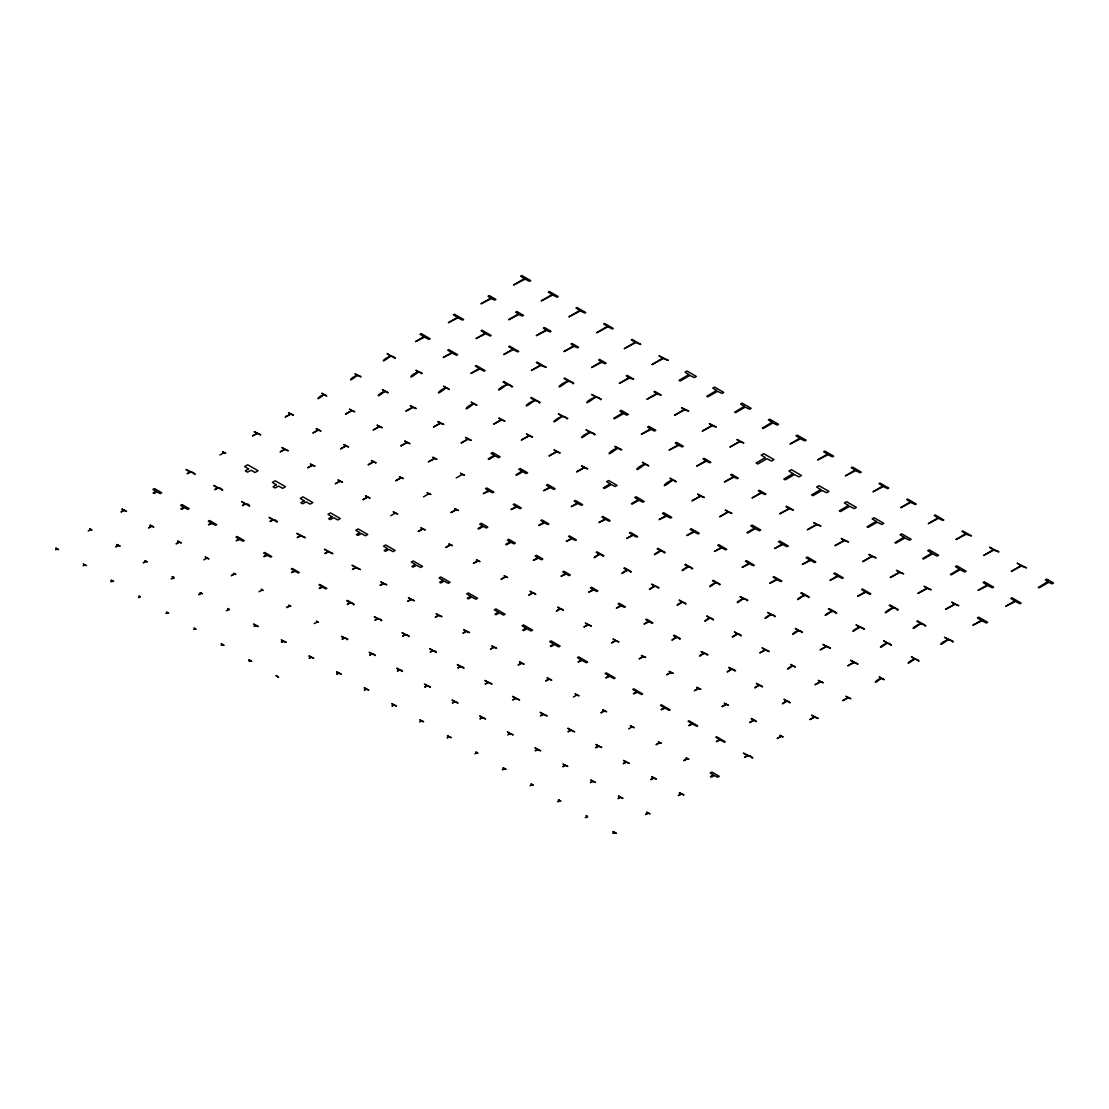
<?xml version="1.0" encoding="UTF-8"?>
<svg xmlns="http://www.w3.org/2000/svg" width="1109" height="1109" viewBox="0 0 1109 1109"><rect width="100%" height="100%" fill="white"/><g stroke="black" fill="none" stroke-linecap="round" stroke-linejoin="round"><path stroke-width="1.5" d="M90.522 529.548C95.305 531.571 86.752 526.983 90.578 529.423M118.192 545.434L115.696 546.889L118.4 545.517L120.16 546.21L116.792 544.505L118.206 545.351M223.782 452.597L222.493 451.682L225.723 453.331L223.963 452.694L219.929 454.995M249.941 660.548L248.749 659.744L251.701 661.227L248.998 661.269M476.607 752.761C480.918 754.536 473.252 750.46 476.662 752.637M504.276 768.634L502.322 769.771L504.47 768.717L506.078 769.355L503.001 767.788L504.29 768.551M587.118 816.418C583.071 814.713 591.485 816.737 585.261 817.624M90.55 529.534L88.221 531.045M394.984 513.037L393.196 511.803L397.701 514.008L395.261 513.148L390.728 515.754M476.634 752.734L474.846 753.926M576.652 694.969L575.058 693.832L579.078 695.828L576.888 695.052L573.395 697.048M461.982 474.361L460.401 473.169L464.546 475.248L462.217 474.486L456.215 477.951M56.906 548.955C62.159 551.339 52.622 546.224 56.919 548.816M84.534 564.883L83.161 565.673L84.936 564.952M112.078 580.825L110.706 581.615L113.631 581.31L111.177 580.146L112.106 580.686M173.337 577.332C167.958 575.474 179.478 577.928 171.036 578.815M206.718 558.063L205.165 556.968L208.949 558.922L206.926 558.104L203.848 559.865M167.473 612.722L165.976 613.471L167.722 612.736M228.579 609.188C224.739 607.566 233.597 609.59 226.236 610.657M421.281 720.947L419.77 719.838L423.638 721.765L421.6 720.989L419.687 722.056M631.853 726.839L630.286 725.688L634.223 727.712L632.102 726.894L628.609 728.89M614.303 832.554L612.93 833.344L614.608 832.623L616.452 833.358L612.847 831.556L614.317 832.415M428.434 493.741L427.02 492.604L430.916 494.517L428.739 493.824L423.472 496.846M509.696 733.604L507.326 731.912L513.176 734.907L510.182 733.659L507.742 734.976M57.072 549.024L55.672 549.828M83.23 563.802L86.53 565.701M166.572 611.932L168.623 613.249M194.158 627.86L196.224 629.191M261.239 589.115L263.263 590.501M288.811 605.057L290.877 606.415M316.412 620.998L318.477 622.343M262.376 590.002L259.049 591.735M195.323 628.664L193.673 629.455M290.003 605.916L286.552 607.58L289.601 605.694M317.604 621.83L314.263 623.563M531.876 784.479L530.948 783.911L533.332 785.089L532.029 784.659L530.047 785.782M139.748 596.6C136.282 595.048 143.338 596.878 138.473 597.612M490.691 297.988L488.043 296.242L489.221 295.562L495.945 299.444L494.766 300.123L491.342 298.654L480.987 303.811L490.677 298.085M488.362 490.511L483.274 493.671L489.18 491.148L492.646 492.77L493.852 492.063L486.726 487.96L485.52 488.653L488.362 490.483M518.291 313.93L515.657 312.183L516.836 311.504L523.517 315.358L522.339 316.037L518.873 314.596L508.587 319.752L518.277 314.027M516.045 506.439L513.204 504.567L514.299 503.943L521.369 508.019L520.26 508.657L516.794 507.021L510.958 509.599L516.032 506.536M545.975 329.844L543.341 328.098L544.408 327.488L551.034 331.314L549.967 331.924L546.543 330.454L536.271 335.667L545.961 329.955M543.729 522.353L538.641 525.514L544.422 522.907L547.888 524.529L548.872 523.961L541.871 519.913L540.873 520.495L543.729 522.353M573.616 345.758L563.913 351.595L574.171 346.368L577.595 347.838L578.593 347.256L571.981 343.443L570.983 344.012L573.616 345.758M601.258 361.7L591.554 367.523L601.757 362.283L605.181 363.738L606.138 363.197L599.567 359.399L598.61 359.954L601.258 361.7M628.914 377.628L619.238 383.437L629.344 378.169L633.683 379.153L627.112 375.369L626.238 375.868L628.914 377.628M656.597 393.543L646.88 399.365L656.985 394.055L661.214 395.095L654.712 391.325L653.922 391.782L656.597 393.543M684.281 409.457L674.563 415.279L684.613 409.928L688.758 411.051L681.591 407.682L684.281 409.484M688.786 374.565L685.043 372.194L686.998 371.058L696.327 376.45L694.373 377.573L689.895 375.452L680.164 381.011L679.082 380.387L688.758 374.676M711.923 425.357L702.219 431.179L712.255 425.842L716.303 427.02L709.219 423.583L711.909 425.329M716.511 390.479L706.807 396.301L707.805 396.87L717.537 391.311L722.001 393.432L723.775 392.392L714.556 387.069L712.782 388.108L716.511 390.479M739.578 441.271L736.875 439.483L743.848 442.976L739.897 441.742L729.874 447.093L739.551 441.368M744.305 406.379L734.615 412.188L735.461 412.687L745.179 407.128L749.629 409.235L751.153 408.362L742.101 403.135L740.576 404.009L744.305 406.379M772.058 422.279L762.382 428.088L763.117 428.518L772.834 422.973L777.284 425.08L778.587 424.331L769.646 419.16L768.343 419.909L772.058 422.279M799.755 438.194L790.038 444.03L800.448 438.845L804.912 440.952L806.132 440.259L797.246 435.13L796.026 435.823L799.755 438.166M827.397 454.122L817.693 459.944L828.063 454.759L832.54 456.88L833.663 456.215L824.777 451.086L823.654 451.751L827.383 454.094M855.025 470.05L851.296 467.679L852.405 467.041L861.236 472.143L860.127 472.781L855.663 470.673L845.308 475.872L854.997 470.161M882.709 485.964L878.98 483.593L879.978 483.025L888.753 488.085L887.755 488.667L883.291 486.546L872.991 491.8L882.681 486.075M910.35 501.892L900.66 507.714L910.891 502.446L915.355 504.553L916.256 504.041L907.536 498.995L906.635 499.521L910.35 501.892M937.992 517.834L928.316 523.642L938.477 518.36L942.955 520.481L943.828 519.982L935.109 514.95L934.235 515.449L937.992 517.834M965.662 533.748L955.958 539.57L966.105 534.247L971.401 535.924L962.681 530.892L961.891 531.35L965.662 533.748M993.345 549.662L983.641 555.484L993.733 550.133L998.932 551.894L989.547 547.25L993.345 549.704M1020.973 565.576L1011.283 571.385L1021.361 566.047L1026.477 567.863L1017.161 563.164L1020.959 565.618M1047.963 581.615L1038.26 587.437L1039.036 587.895L1048.726 582.336L1052.164 583.819L1053.55 583.015L1046.702 579.064L1045.316 579.868L1047.963 581.615M390.784 355.92C373.844 369.269 390.396 350.347 395.345 358.415L387.069 353.646L390.77 355.961M423.901 336.637L415.487 341.641L424.622 337.164L428.92 339.382L430.084 338.716L421.198 333.587L420.034 334.253L423.901 336.595M451.585 352.551L447.717 350.167L448.757 349.571L457.587 354.672L456.548 355.268L452.181 353.064L443.17 357.555L451.557 352.662M479.24 368.479L470.854 373.47L479.85 368.95L484.148 371.168L485.104 370.614L476.329 365.554L475.373 366.109L479.24 368.479M506.924 384.393C488.154 399.406 506.203 378.419 511.776 387.055L512.649 386.556L503.93 381.51L503.056 382.009L506.924 384.393M524.46 278.567L513.55 285.013L525.153 279.121L529.492 281.326L530.698 280.632L521.812 275.503L520.606 276.196L524.46 278.595M534.566 400.307C515.837 415.251 533.886 394.291 539.445 402.969L540.208 402.525L531.433 397.466L530.67 397.909L534.566 400.307M552.143 294.481L541.234 300.927L552.767 295.008L557.12 297.212L558.201 296.574L549.371 291.487L548.29 292.111L552.143 294.481M562.221 416.235C543.382 431.29 561.514 410.164 567.046 418.869L567.753 418.467L558.326 413.837L562.221 416.235M579.813 310.395L568.903 316.841L580.395 310.894L584.734 313.098L585.718 312.53L576.943 307.456L575.959 308.025L579.813 310.395M589.849 432.163C571.274 446.844 589.018 426.175 594.632 434.783L595.27 434.409L585.968 429.779L589.849 432.191M607.51 326.323L596.6 332.769L608.009 326.767L612.362 328.985L613.235 328.472L604.516 323.44L603.643 323.939L607.51 326.323M610.116 483.787L603.338 487.849L604.419 488.473L611.281 484.578L615.135 486.532L617.089 485.409L608.647 480.53L606.692 481.666L610.116 483.815M635.18 342.237L624.242 348.697L635.637 342.653L640.794 344.428L632.075 339.396L631.298 339.839L635.18 342.265M638.16 499.646L631.395 503.708L632.158 504.138L638.992 500.256L642.846 502.211L644.218 501.42L636.109 496.735L634.736 497.525L638.16 499.646M662.849 358.152L651.912 364.611L663.265 358.554L668.339 360.383L658.94 355.739L662.849 358.11M665.844 515.574L659.079 519.622L666.62 516.129L670.474 518.097L671.735 517.376L663.681 512.718L662.42 513.439L665.844 515.574M693.513 531.488L686.762 535.536L694.234 532.015L698.06 533.97L699.224 533.304L691.267 528.716L690.117 529.381L693.513 531.488M721.169 547.416L714.432 551.45L721.834 547.915L725.688 549.884L726.755 549.26L718.812 544.671L717.745 545.295L721.169 547.416M748.852 563.33L742.087 567.378L749.462 563.802L753.33 565.756L754.3 565.202L746.412 560.641L745.428 561.209L748.852 563.358M754.48 528.092L750.807 525.832L752.152 525.056L760.76 530.019L759.415 530.795L755.243 528.702L747.66 533.041L746.911 532.611L754.453 528.203M776.494 579.258L769.757 583.292L777.076 579.702L780.93 581.657L781.817 581.144L773.971 576.625L773.084 577.137L776.494 579.217M782.164 544.02L774.595 548.525L782.926 544.574L787.03 546.682L788.277 545.975L779.71 541.026L778.476 541.746L782.164 544.02M804.15 595.173C789.137 607.025 803.914 590.265 808.53 597.557L809.348 597.086L801.571 592.58L800.74 593.065L804.15 595.145M809.833 559.934L802.278 564.439L810.54 560.461L814.658 562.568L815.78 561.916L807.283 557.009L806.16 557.661L809.833 559.934M831.833 611.087L828.423 608.98L829.172 608.55L836.893 613.014L836.158 613.443C832.221 606.207 816.252 622.606 831.805 611.198M837.517 575.848L829.962 580.367L838.154 576.347L842.272 578.454L843.297 577.858L834.855 572.993L833.829 573.575L837.517 575.848M859.461 627.015C844.365 638.742 859.253 622.066 863.8 629.371L864.466 628.997L856.023 624.88L859.461 627.015M865.186 591.762L857.645 596.282L865.782 592.234L869.9 594.341L870.815 593.814L862.428 588.976L861.513 589.489L865.186 591.804M887.103 642.929C871.951 654.754 886.937 637.938 891.414 645.272L883.679 640.808L887.103 642.929M892.87 607.69C875.819 621.317 892.523 602.132 897.528 610.227L898.345 609.742L890.014 604.932L889.182 605.417L892.87 607.718M914.745 658.857C899.551 670.682 914.578 653.825 919.028 661.186L911.307 656.722L914.745 658.857M920.525 623.605C903.724 636.663 920.04 618.157 925.169 626.128L925.89 625.712L917.559 620.901L916.824 621.317L920.525 623.563M948.167 639.533C931.421 652.577 947.654 634.071 952.742 642.042L953.407 641.654L944.466 637.259L948.153 639.505M981.257 620.25L972.843 625.254L982.033 620.804L986.331 623.022L987.592 622.301L978.651 617.145L977.403 617.865L981.257 620.25M617.477 448.105C599.373 462.924 615.356 443.073 621.054 450.046L621.733 449.658L614.705 446.386L617.463 448.147M645.105 464.019C627.167 478.686 642.984 458.974 648.71 465.974L642.305 462.273L645.105 463.992M672.775 479.934C654.601 494.808 670.64 474.86 676.338 481.861L669.988 478.201L672.775 479.934M700.375 495.862L697.589 494.129L704.409 497.511L700.736 496.194L691.961 500.852L700.347 495.973M728.017 511.776L719.602 516.766L728.308 512.122L731.982 513.467L725.217 510.043L728.017 511.776M155.912 491.245L153.097 492.978L153.999 493.505L157.007 491.869L160.195 493.602L161.692 492.743L154.414 488.542L152.917 489.402L155.912 491.287M183.609 507.16L180.781 508.892L181.626 509.378L184.648 507.756L187.837 509.488L189.195 508.698L181.973 504.526L180.615 505.316L183.609 507.16M189.93 471.893C182.181 477.535 192.758 468.15 194.63 474.5L195.295 474.111L186.021 469.523L189.93 471.893M211.306 523.074L208.298 521.23L209.532 520.509L216.712 524.654L215.465 525.361L212.263 523.628L208.478 524.807L211.264 523.171M217.572 487.821C209.712 493.477 220.441 484.023 222.23 490.4L222.826 490.053L213.677 485.451L217.572 487.821M238.976 538.988L235.967 537.144L237.104 536.479L244.23 540.596L243.079 541.247L239.877 539.515L236.162 540.735L238.934 539.099M248.568 468.885L245.283 470.895L247.459 472.143L251.05 470.258L255.028 472.503L258.078 470.757L247.695 464.768L244.659 466.515L248.555 468.913M245.186 503.749C237.409 509.419 247.82 500.062 249.622 506.189L241.512 501.504L245.186 503.777M266.645 554.916L263.831 556.663L267.491 555.401L270.707 557.148L271.747 556.538L264.691 552.462L263.637 553.058L266.645 554.916M276.321 484.785L273.05 486.796L275.115 487.988L278.692 486.102L282.67 488.348L285.498 486.712L275.24 480.793L272.412 482.415L276.321 484.827M272.828 519.677C265.093 525.306 275.365 515.976 277.236 522.103L269.127 517.418L272.828 519.705M294.329 570.844L291.501 572.577L295.091 571.287L298.307 573.034L299.264 572.48L292.263 568.432L291.307 568.986L294.329 570.844M304.157 500.797L300.886 502.793L302.577 503.777L306.167 501.892L310.146 504.138L312.849 502.571L302.965 496.86L300.262 498.426L304.157 500.824M300.47 535.605L297.184 537.615L300.941 535.883L305.308 537.74L296.768 533.36L300.456 535.633M321.998 586.758L319.17 588.505L322.719 587.174L325.935 588.921L326.795 588.422L319.836 584.415L318.976 584.9L321.998 586.758M331.924 516.697L328.652 518.707L330.219 519.608L333.809 517.723L337.788 519.969L340.283 518.527L330.51 512.899L328.014 514.326L331.924 516.697M328.098 551.533L324.812 553.53L328.555 551.797L332.88 553.682L324.396 549.274L328.084 551.492M357.334 375.286C342.639 387.263 355.781 371.113 360.453 376.977L361.063 376.63L354.935 373.788L357.334 375.244M349.654 602.686C343.111 607.635 351.83 599.803 353.549 604.807L354.312 604.363L347.422 600.385L346.646 600.828L349.654 602.714M355.726 567.461L352.44 569.458L356.155 567.711L360.425 569.61L352.038 565.216L355.712 567.42M359.704 532.611L355.809 530.241L358.11 528.924L367.717 534.469L365.416 535.786L361.451 533.554L357.833 535.453L356.391 534.621L359.663 532.708M384.975 391.2C370.184 403.219 383.575 386.972 388.108 392.905L382.536 389.689L384.975 391.241M377.323 618.6C370.822 623.508 379.361 615.717 381.149 620.707L381.843 620.305L374.315 616.756L377.31 618.642M383.257 583.403L379.971 585.413L383.672 583.681L386.847 584.817L380.803 581.878L383.257 583.362M387.429 548.525L383.534 546.169L385.655 544.949L395.137 550.424L393.03 551.644L389.065 549.412L385.475 551.284L384.158 550.521L387.401 548.636M412.617 407.128L410.191 405.617L416.166 408.542L412.908 407.419L405.811 411.162L412.576 407.225M404.979 634.528C398.713 639.269 406.809 631.686 408.764 636.608L409.373 636.247L401.971 632.684L404.965 634.487M410.884 599.331L408.417 597.793L414.433 600.759L411.273 599.581L407.599 601.341L410.829 599.47M415.182 564.439L411.896 566.449L413.103 567.143L416.582 565.243L420.671 567.489L422.598 566.38L413.213 560.96L411.287 562.069L415.182 564.439M440.273 423.028L433.425 427.104L440.55 423.319L443.766 424.47L437.833 421.517L440.273 423.028M432.635 650.456C426.175 655.294 434.562 647.49 436.364 652.494L429.627 648.613L432.621 650.484M438.512 615.259L435.227 617.269L438.873 615.509L441.978 616.687L436.059 613.734L438.512 615.287M442.907 580.354L439.621 582.35L440.73 583.001L444.21 581.102L448.286 583.348L450.06 582.322L440.786 576.971L439.012 577.997L442.907 580.354M467.901 438.956L461.053 443.018L468.164 439.233L471.339 440.412L465.461 437.431L467.901 438.956M460.263 666.384L457.255 664.527L463.978 668.408C462.453 663.404 453.678 671.139 460.235 666.481M466.14 631.187L463.673 629.649L469.551 632.629L466.487 631.423L462.855 633.197L466.113 631.284M470.59 596.282L467.305 598.278L468.331 598.888L471.81 596.989L475.9 599.234L477.577 598.264L468.358 592.941L466.681 593.911L470.576 596.309M487.905 682.312L485.077 684.045L488.376 682.589L492.022 684.059L484.896 680.455L487.891 682.34M493.741 647.115L491.8 645.895L496.61 648.252L494.004 647.365L490.455 649.125L493.699 647.226M498.26 612.196L494.974 614.206L495.959 614.76L499.424 612.875L503.528 615.121L505.094 614.22L495.931 608.924L494.364 609.839L498.26 612.223M515.533 698.24L512.705 699.973L515.976 698.49L519.594 700.001L512.51 696.383L515.533 698.24M521.355 663.043L518.069 665.053L521.618 663.279L524.183 664.194L519.428 661.823L521.355 663.043M525.943 628.11L522.658 630.12L523.573 630.647L527.052 628.761L531.142 631.007L532.611 630.162L523.503 624.908L522.034 625.753L525.929 628.082M543.147 714.168L540.333 715.901L543.59 714.418L547.153 715.929L540.152 712.325L543.147 714.168M548.983 678.971L545.697 680.981L549.218 679.193L551.755 680.136L547.042 677.751L548.983 678.971M553.627 644.038L549.717 641.667L551.076 640.877L560.128 646.103L558.77 646.894L554.666 644.634L551.187 646.533L550.341 646.048L553.557 644.177M570.775 730.096L567.96 731.829L571.19 730.332L574.725 731.871L567.766 728.239L570.775 730.096M581.31 659.952L577.429 657.595L578.676 656.875L587.618 662.045L586.37 662.766L582.28 660.52L578.025 661.962L581.268 660.063M598.375 746.038L595.547 747.771L598.708 746.26L601.785 747.48L595.907 744.499L598.375 746.038M608.993 675.88L605.708 677.89L609.895 676.407L613.984 678.653L615.121 677.987L606.235 672.858L605.098 673.523L608.993 675.88M625.989 761.952L623.175 763.699L626.308 762.188L629.357 763.422L623.521 760.414L625.989 761.952M636.663 691.794L633.378 693.804L637.509 692.279L641.598 694.539L642.652 693.929L633.821 688.841L632.768 689.438L636.663 691.794M664.346 707.722L661.061 709.732L665.123 708.18L669.212 710.425L670.169 709.871L661.394 704.811L660.437 705.352L664.346 707.722M692.002 723.636L688.717 725.646L692.737 724.066L696.826 726.312L697.686 725.813L688.966 720.781L688.107 721.28L692.002 723.636M713.239 774.858L710.231 773.001L711.867 772.058L719.256 776.328L717.62 777.27L714.418 775.538L711.41 777.159L710.425 776.591L713.212 774.955M719.658 739.564L716.372 741.574L720.351 739.966L724.427 742.212L725.231 741.755L716.566 736.75L715.762 737.208L719.658 739.606M747.314 755.492C739.523 761.176 750.197 751.763 752.068 758.126L752.789 757.71L743.404 753.122L747.3 755.52M123.806 510.223L120.964 511.97L124.069 510.417L126.551 511.388L121.838 509.003L123.806 510.223M290.53 413.934L285.221 417.081L290.752 414.184L293.469 415.099L288.534 412.673L290.516 413.962M318.144 429.862L316.148 428.615L321.028 431.041L318.352 430.112L312.849 433.009L318.103 429.959M323.953 394.596C310.742 405.353 322.677 390.812 326.767 396.135L321.762 393.238L323.953 394.596M345.772 445.776L343.762 444.529L348.586 446.982L346.022 445.998L340.477 448.923L345.731 445.887M351.595 410.524L345.509 414.128L351.844 410.787L354.797 411.786L349.404 409.166L351.595 410.524M343.956 637.897C338.786 641.848 345.675 635.609 347.2 639.671L347.893 639.269L341.461 636.358L343.956 637.897M373.4 461.704L368.105 464.851L373.581 461.94L376.145 462.924L371.404 460.457L373.4 461.704M379.223 426.452L373.137 430.056L379.444 426.702L382.355 427.727L377.018 425.08L379.223 426.48M371.612 653.811C366.33 657.803 373.345 651.482 374.8 655.571L375.424 655.211L369.117 652.286L371.612 653.811M400.917 477.66L395.636 480.807L401.125 477.91L403.357 478.575L399.379 476.69L400.903 477.702M406.851 442.366L400.765 445.97L407.058 442.616L409.928 443.683L404.646 441.008L406.837 442.339M399.268 669.739C393.931 673.717 401.084 667.327 402.442 671.472L396.759 668.2L399.268 669.781M434.437 458.294L428.351 461.898L434.659 458.558L436.988 459.306L432.773 457.241L434.437 458.267M426.91 685.667L424.636 687.081L427.367 685.93L430.514 687.095L424.414 684.128L426.91 685.695M456.173 509.502L450.892 512.649L456.353 509.738L458.474 510.459L454.635 508.532L456.173 509.502M454.551 701.595L452.278 702.995L454.981 701.831L458.059 703.023L452.056 700.056L454.551 701.553M482.429 525.846L479.698 524.169L481.209 523.296L487.835 527.122L486.324 527.995L483.316 526.428L478.755 529.021L477.924 528.536L482.387 525.943M494.254 455.286L488.182 458.876L489.027 459.362L495.127 455.868L498.62 457.712L500.117 456.839L492.548 452.472L491.051 453.345L494.254 455.286M482.193 717.523L479.906 718.923L482.581 717.745L485.631 718.979L479.684 715.97L482.179 717.551M510.112 541.76L505.635 544.436L506.411 544.879L510.916 542.315L513.938 543.881L515.325 543.091L508.754 539.293L507.368 540.083L510.112 541.76M521.965 471.2L515.879 474.804L516.642 475.248L522.769 471.741L526.234 473.571L527.607 472.781L520.149 468.469L518.776 469.259L521.965 471.2M549.648 487.114L543.562 490.719L550.383 487.613L553.862 489.443L555.11 488.722L547.721 484.453L546.46 485.174L549.648 487.114M537.435 749.379L535.148 750.779L537.782 749.573L540.762 750.848L534.94 747.84L537.435 749.379M571.606 538.281L566.311 541.428L572.147 538.669L575.488 540.43L576.389 539.917L569.43 535.897L568.543 536.423L571.606 538.281M577.318 503.029L571.246 506.633L577.997 503.514L581.476 505.344L582.627 504.678L575.28 500.436L574.129 501.102L577.318 503.07M565.008 765.321L562.734 766.721L565.313 765.529L567.822 766.458L563.053 764.087L565.008 765.349M599.276 554.195C587.202 563.774 599.636 550.022 603.116 556.316L603.934 555.845L597.03 551.866L596.212 552.337L599.276 554.195M605.001 518.957L598.929 522.561L605.625 519.386L609.091 521.216L610.144 520.62L602.852 516.42L601.813 517.016L605.001 518.915M592.65 781.235L590.362 782.649L592.913 781.429L595.394 782.399L590.681 780.015L592.65 781.235M626.904 570.137C614.927 579.522 627.306 565.964 630.688 572.23L631.451 571.8L624.603 567.85L623.854 568.279L626.904 570.137M632.657 534.885L626.599 538.475L633.225 535.287L636.705 537.116L637.647 536.562L630.425 532.389L629.468 532.944L632.657 534.843M620.278 797.163L617.99 798.577L620.541 797.343L622.953 798.341L618.323 795.943L620.278 797.163M654.573 586.037C642.596 595.394 654.934 581.837 658.372 588.144L659.009 587.77L651.482 584.152L654.56 586.065M660.34 550.785L657.152 548.858L658.025 548.359L665.192 552.504L664.333 553.003C660.604 546.363 646.699 561.223 660.299 550.896M653.589 777.894L650.747 779.641L653.894 778.116L656.445 779.045L651.635 776.674L653.589 777.894M682.215 601.965C670.21 611.101 682.506 597.806 685.986 604.045L679.138 600.094L682.215 601.924M687.954 566.727L684.752 564.786L685.556 564.329L692.737 568.46L691.933 568.931C688.329 562.291 674.355 577.054 687.913 566.838M681.217 793.822L678.361 795.569L681.494 794.03L684.003 794.973L679.249 792.602L681.217 793.822M709.843 617.893C697.866 627.112 710.148 613.679 713.586 619.959L706.752 616.008L709.843 617.852M715.61 582.655C701.928 593.509 715.582 578.052 719.533 584.817L720.282 584.401L713.156 580.284L712.422 580.714L715.61 582.655M737.499 633.807L734.421 631.936L741.2 635.845C738.095 629.635 725.203 642.832 737.457 633.904M743.252 598.569C729.5 609.437 743.28 593.911 747.203 600.745L747.868 600.357L740.022 596.614L743.252 598.569M765.127 649.735L762.022 647.85L769.258 651.524L765.446 649.999L759.817 652.896L765.085 649.832M770.907 614.483C757.142 625.282 770.921 609.825 774.817 616.646L775.413 616.299L767.691 612.528L770.907 614.483M792.658 665.677L790.648 664.43L795.292 667.119C792.117 662.433 781.027 674.757 792.616 665.788M798.535 630.411C784.881 641.099 798.508 625.753 802.417 632.56L795.305 628.456L798.535 630.453M820.286 681.605L818.29 680.358L823.363 682.756L820.563 681.896L815.004 684.752L820.244 681.716M826.177 646.339L820.133 649.916L826.524 646.616L830.489 648.197L822.961 644.384L826.177 646.367M847.928 697.533L842.646 700.68L848.163 697.797L850.908 698.698L845.931 696.286L847.928 697.533M853.819 662.253L847.761 665.844L854.138 662.517L858.061 664.139L850.589 660.299L853.805 662.225M881.35 678.209C868.153 688.98 880.047 674.452 884.15 679.734L879.187 676.864L881.35 678.237M457.421 317.326L448.369 322.705L458.017 317.839L462.592 320.113L463.604 319.517L454.44 314.235L453.429 314.817L457.421 317.326M485.104 333.227L476.011 338.633L485.659 333.712L490.275 336.027L491.204 335.486L481.985 330.163L481.056 330.704L485.09 333.268M512.746 349.155L503.652 354.561L513.273 349.626L517.875 351.913L518.749 351.414L509.586 346.133L508.712 346.632L512.732 349.183M540.374 365.083L531.322 370.461L540.873 365.54L546.28 367.384L537.116 362.088L536.326 362.546L540.374 365.041M568.002 381.011C548.054 396.828 566.949 374.703 573.076 383.742L573.824 383.312L564.717 378.058L563.968 378.488L568.002 380.969M595.63 396.939L591.596 394.402L601.397 399.268L600.704 399.67C595.159 390.701 575.488 412.285 595.602 397.036M876.152 521.369L867.099 526.761L868.181 527.385L877.274 522.187L881.849 524.474L883.804 523.351L874.1 517.737L872.145 518.86L876.152 521.341M904.029 537.255L894.949 542.648L895.836 543.16L904.944 537.962L909.519 540.235L911.127 539.307L901.631 533.831L900.023 534.76L904.029 537.255M931.726 553.169L922.633 558.576L923.464 559.047L932.586 553.835L937.16 556.108L938.644 555.262L929.203 549.814L927.72 550.66L931.726 553.169M959.41 569.097L950.358 574.476L951.106 574.906L960.2 569.707L964.775 571.994L966.133 571.218L956.748 565.798L955.404 566.588L959.41 569.097M987.121 584.997L978.041 590.404L987.828 585.58L992.403 587.853L993.609 587.16L984.335 581.795L983.129 582.502L987.107 585.039M1014.79 600.926L1005.724 606.318L1015.442 601.466L1020.017 603.74L1021.126 603.102L1011.907 597.779L1010.798 598.416L1014.79 600.884M256.997 433.286L252.478 435.976L257.33 433.522L260.754 434.894L254.197 431.595L256.997 433.286M284.639 449.214L280.106 451.904L284.944 449.422L288.298 450.822L281.852 447.537L284.639 449.214M255.583 625.268C251.41 628.429 256.928 623.438 258.161 626.668L253.587 624.034L255.583 625.268M312.17 465.156L307.65 467.846L312.461 465.406L314.998 466.196L310.34 464.019L312.17 465.156M283.239 641.182L281.395 642.319L283.641 641.418L286.219 642.319L281.242 639.962L283.239 641.182M339.798 481.084L335.278 483.774L340.061 481.32L342.556 482.124L337.954 479.947L339.798 481.084M310.894 657.11L309.051 658.247L311.241 657.318L313.75 658.247L308.898 655.89L310.894 657.11M367.412 497.012L362.893 499.702L367.661 497.234L370.129 498.066L365.582 495.875L367.412 497.012M338.536 673.038L336.692 674.175L338.869 673.218L341.295 674.203L336.54 671.804L338.536 673.066M366.164 688.966L364.32 690.103L366.469 689.133L368.867 690.131L364.168 687.732L366.164 688.994M422.668 528.868L418.135 531.558L422.876 529.076L425.274 529.936L420.824 527.732L422.654 528.91M450.24 544.81L445.721 547.499L450.448 545.018L452.486 545.642L448.798 543.895L450.24 544.838M477.882 560.738L473.363 563.414L478.062 560.918L480.045 561.584L476.426 559.823L477.868 560.766M448.993 736.75L447.149 737.887L448.909 736.875L451.211 737.707L447.398 735.752L448.993 736.723M505.51 576.652L500.991 579.342L505.676 576.832L507.603 577.526L504.068 575.751L505.496 576.625M537.823 557.688L533.318 560.364L538.6 558.174L541.566 559.768L542.828 559.033L536.326 555.276L535.051 556.011L537.823 557.688M532.611 592.774C523.296 599.886 533.277 589.433 535.772 594.521L530.033 591.208L532.611 592.816M565.507 573.603L561.002 576.278L566.214 574.046L569.18 575.654L570.345 574.975L563.885 571.246L562.72 571.925L565.507 573.603M560.253 608.702C550.951 615.689 560.807 605.375 563.4 610.435L557.661 607.122L560.253 608.661M593.176 589.517L588.685 592.192L593.842 589.933L596.808 591.541L597.862 590.931L591.457 587.229L590.404 587.839L593.176 589.517M587.909 624.63L583.889 627.015L588.227 624.852L591.416 626.1L585.316 623.064L587.895 624.658M620.874 605.431L616.327 608.12L621.47 605.819L624.436 607.413L625.407 606.859L619.058 603.199L618.087 603.753L620.86 605.472M615.537 640.558L612.972 638.992L618.961 642.028L615.828 640.752L611.53 642.943L615.481 640.655M604.322 710.8L600.842 712.879L604.488 710.966L606.651 711.77L602.672 709.76L604.322 710.8M648.515 621.359L643.996 624.034L649.07 621.719L652.037 623.313L652.91 622.814L646.616 619.182L645.743 619.681L648.515 621.359M643.109 656.486L641.404 655.419L645.715 657.457L643.414 656.708L639.103 658.885L643.054 656.583M676.171 637.273L673.413 635.609L674.203 635.152L680.441 638.742L679.651 639.214C676.989 633.724 665.83 645.105 676.088 637.412M670.751 672.414L666.731 674.799L670.973 672.622L673.274 673.399L669.032 671.347L670.751 672.414M659.536 742.656L656.057 744.735L659.439 742.78L661.352 743.363L658.344 741.893L659.536 742.628M703.827 653.201C693.527 661.255 704.354 649.569 707.251 655.1L707.986 654.684L701.068 651.538L703.827 653.243M698.365 688.342L694.359 690.727L698.573 688.537L700.846 689.341L696.66 687.275L698.365 688.342M687.164 758.584L683.685 760.663L687.303 758.736L688.925 759.305L685.972 757.821L687.164 758.584M731.483 669.129C721.155 677.169 731.954 665.455 734.879 671.014L735.544 670.64L728.696 667.452L731.483 669.129M725.993 704.27L721.987 706.669L726.173 704.451L728.419 705.269L724.274 703.203L725.993 704.27M759.111 685.043C748.825 692.973 759.61 681.37 762.548 686.942L756.31 683.338L759.111 685.043M753.607 720.198C763.269 725.244 744.957 714.473 753.607 720.198M786.766 700.957C776.439 708.914 787.224 697.27 790.149 702.843L783.966 699.266L786.766 700.957M781.207 736.126L777.201 738.525L781.374 736.307L783.19 736.917L779.89 735.295L781.207 736.126M814.394 716.885L809.875 719.575L814.755 717.135L818.206 718.466L811.608 715.208L814.394 716.885M622.745 412.964L613.637 418.343L614.428 418.8L623.508 413.574L626.89 415.196L628.304 414.378L621.29 410.33L619.876 411.148L622.745 412.964M650.456 428.878L641.321 434.271L651.149 429.446L654.532 431.068L655.807 430.334L648.862 426.313L647.573 427.062L650.442 428.906M678.126 444.792L669.004 450.185L678.763 445.333L682.118 446.941L683.296 446.262L676.448 442.311L675.284 442.99L678.126 444.834M705.809 460.72L696.688 466.113L706.378 461.219L709.746 462.827L710.814 462.217L704.021 458.294L702.954 458.904L705.809 460.679M733.493 476.634L730.637 474.818L731.593 474.278L738.317 478.159L737.374 478.714L734.006 477.092L724.371 482.027L733.451 476.731M765.293 457.615L756.116 463.035L757.78 464.006L766.998 458.724L771.504 461.039L773.999 459.597L763.741 453.678L761.231 455.12L765.293 457.587M761.176 492.548L752.013 497.955L761.633 492.978L765.002 494.586L765.862 494.087L759.18 490.233L758.32 490.733L761.176 492.548M793.032 473.626L783.855 479.046L785.241 479.85L794.446 474.569L798.993 476.912L801.488 475.47L791.438 469.661L788.943 471.117L793.032 473.626M788.818 508.463L779.71 513.841L789.248 508.892L793.406 510.085L786.669 506.203L785.921 506.633L788.818 508.463M820.715 489.554L811.566 494.961L812.883 495.709L822.06 490.455L826.579 492.784L828.95 491.412L819.01 485.687L816.64 487.045L820.715 489.554M816.46 524.391L807.352 529.769L816.862 524.793L820.951 526.026L813.576 522.561L816.46 524.391M848.468 505.454L839.333 510.861L840.525 511.554L849.702 506.3L854.221 508.629L856.384 507.381L846.555 501.712L844.406 502.945L848.468 505.496M844.101 540.305L834.952 545.711L844.49 540.693L848.537 541.954L841.204 538.475L844.101 540.333M871.729 556.233L862.594 561.639L872.09 556.607L876.082 557.882L868.846 554.417L871.729 556.274M899.357 572.161L890.222 577.553L899.69 572.521L903.655 573.838L896.46 570.331L899.344 572.202M926.972 588.089L917.85 593.467L927.29 588.449L931.213 589.78L924.074 586.259L926.972 588.089M954.627 603.989L951.73 602.159L958.786 605.736L954.932 604.35L945.478 609.395L954.586 604.1M418.384 371.889C402.054 385.239 416.554 367.356 421.67 373.65L422.321 373.276L415.875 370.309L418.384 371.889M446.068 387.79C429.668 401.153 444.182 383.229 449.339 389.55L443.545 386.195L446.054 387.831M473.682 403.718C457.31 417.053 471.81 399.143 476.939 405.464L471.145 402.123L473.682 403.718M501.296 419.646L493.699 424.137L501.615 419.964L505.025 421.129L498.759 418.051L501.296 419.618M528.924 435.574L526.387 433.966L532.597 437.071L529.173 435.892L521.327 440.065L528.868 435.671M556.538 451.488L554.001 449.894L560.17 453.013L556.829 451.793L548.955 455.979L556.496 451.599M584.18 467.416L576.569 471.921L584.443 467.693L587.728 468.941L581.657 465.822L584.18 467.416M151.531 526.137L148.481 527.939L151.753 526.276L153.818 527.038L149.909 525.111L151.531 526.082M145.792 561.334L143.283 562.817L145.944 561.459L147.289 561.875L144.849 560.71L145.792 561.293M179.159 542.065L176.109 543.867L179.131 542.121L181.377 542.98L177.537 541.04L179.159 542.01M201.02 593.19L198.636 594.743L200.992 593.232L202.434 593.745L200.077 592.566L201.02 593.135M234.359 573.935L231.296 575.723L234.512 574.046L235.884 574.448L233.431 573.298L234.346 573.949M222.327 644.606L221.245 645.258L224.129 645.286L221.121 643.816L222.313 644.523M559.504 800.462L557.536 801.627L560.904 801.031L558.562 799.839L559.504 800.407M647.989 813.077L645.48 814.561L648.211 813.202L650.054 813.867L646.575 812.176L647.989 813.022M277.416 676.559C281.852 678.805 272.481 673.801 277.416 676.435M393.737 704.991L391.948 706.031L394.069 705.061L396.44 706.073L391.782 703.661L393.778 704.853M753.524 720.323L749.601 722.583L753.676 720.42"/></g></svg>
